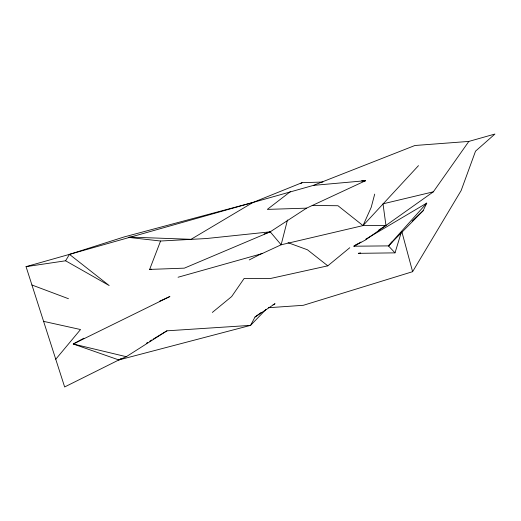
<?xml version="1.0" encoding="UTF-8"?>
<svg xmlns="http://www.w3.org/2000/svg" width="521" height="521" viewBox="0 0 521 521"><rect width="100%" height="100%" fill="white"/><g stroke="black" fill="none" stroke-linecap="round" stroke-linejoin="round"><path stroke-width="0.78" d="M287.481 219.986L281.138 244.792L262.05 253.616L178.058 277.244M374.703 194.125L371.212 207.319L363.02 225.6L281.138 244.792L270.217 231.832L206.349 238.54L160.572 241.021L128.309 237.355M360.675 252.939L358.311 253.343L395.016 252.861L401.203 232.633M361.535 180.82L365.56 180.696L306.569 208.146L270.217 231.832L184.343 268.152L149.644 269.416L160.572 241.021M357.308 244.004L353.902 246.212L388.464 245.892L423.124 210.712L426.751 203.112L365.807 239.165M261.281 312.411L254.99 317.042L250.568 325.371L118.84 359.946L64.643 386.966L26.05 266.654L313.388 185.385L414.905 145.502L468.841 141.419L494.95 134.034L475.53 151.155L461.144 190.549L412.606 271.688L303.339 305.299L268.367 307.729M26.05 266.654L65.594 260.787L69.469 254.372L124.272 236.899L252.887 202.5L302.011 182.682L322.922 182.031M360.903 242.07L353.902 246.212L365.423 240.012L433.335 191.826L468.841 141.419M55.754 359.249L80.534 329.532L43.92 321.431M395.016 252.861L388.464 245.892L392.163 241.744M388.464 245.892L426.751 203.112M312.196 205.469L337.979 205.736L363.02 225.6L418.493 165.639M265.925 309.487L250.568 325.371L166.928 330.828L153.187 339.145M412.111 221.171L423.124 210.712M212.334 312.437L231.663 296.56L244.16 278.435L270.62 278.461L327.794 265.834L349.78 247.722M290.444 191.585L267.325 209.396L306.569 208.146M300.721 183.672L302.011 182.682M254.99 317.042L275.036 303.71L272.997 304.818M378.448 230.308L385.95 225.45L383.007 203.828L433.335 191.826M83.888 338.201L73.246 343.997L118.84 359.946L126.284 356.696L166.928 330.828M118.84 359.946L120.905 358.695M146.316 343.306L147.69 342.473M149.755 341.229L151.813 339.979M252.887 202.5L191.051 239.315L129.104 237.075M249.24 259.933L262.128 253.33M159.576 301.223L169.918 296.508L73.246 343.997L126.284 356.696M264.095 233.975L270.217 231.832M362.492 181.705L365.56 180.696L313.388 185.385M149.644 269.416L151.24 269.116M363.02 225.6L385.95 225.45M288.028 242.682L307.423 249.774L327.794 265.834M31.931 284.994L68.466 298.715M65.594 260.787L109.176 285.547L69.469 254.372M401.886 231.858L412.606 271.688"/></g></svg>
